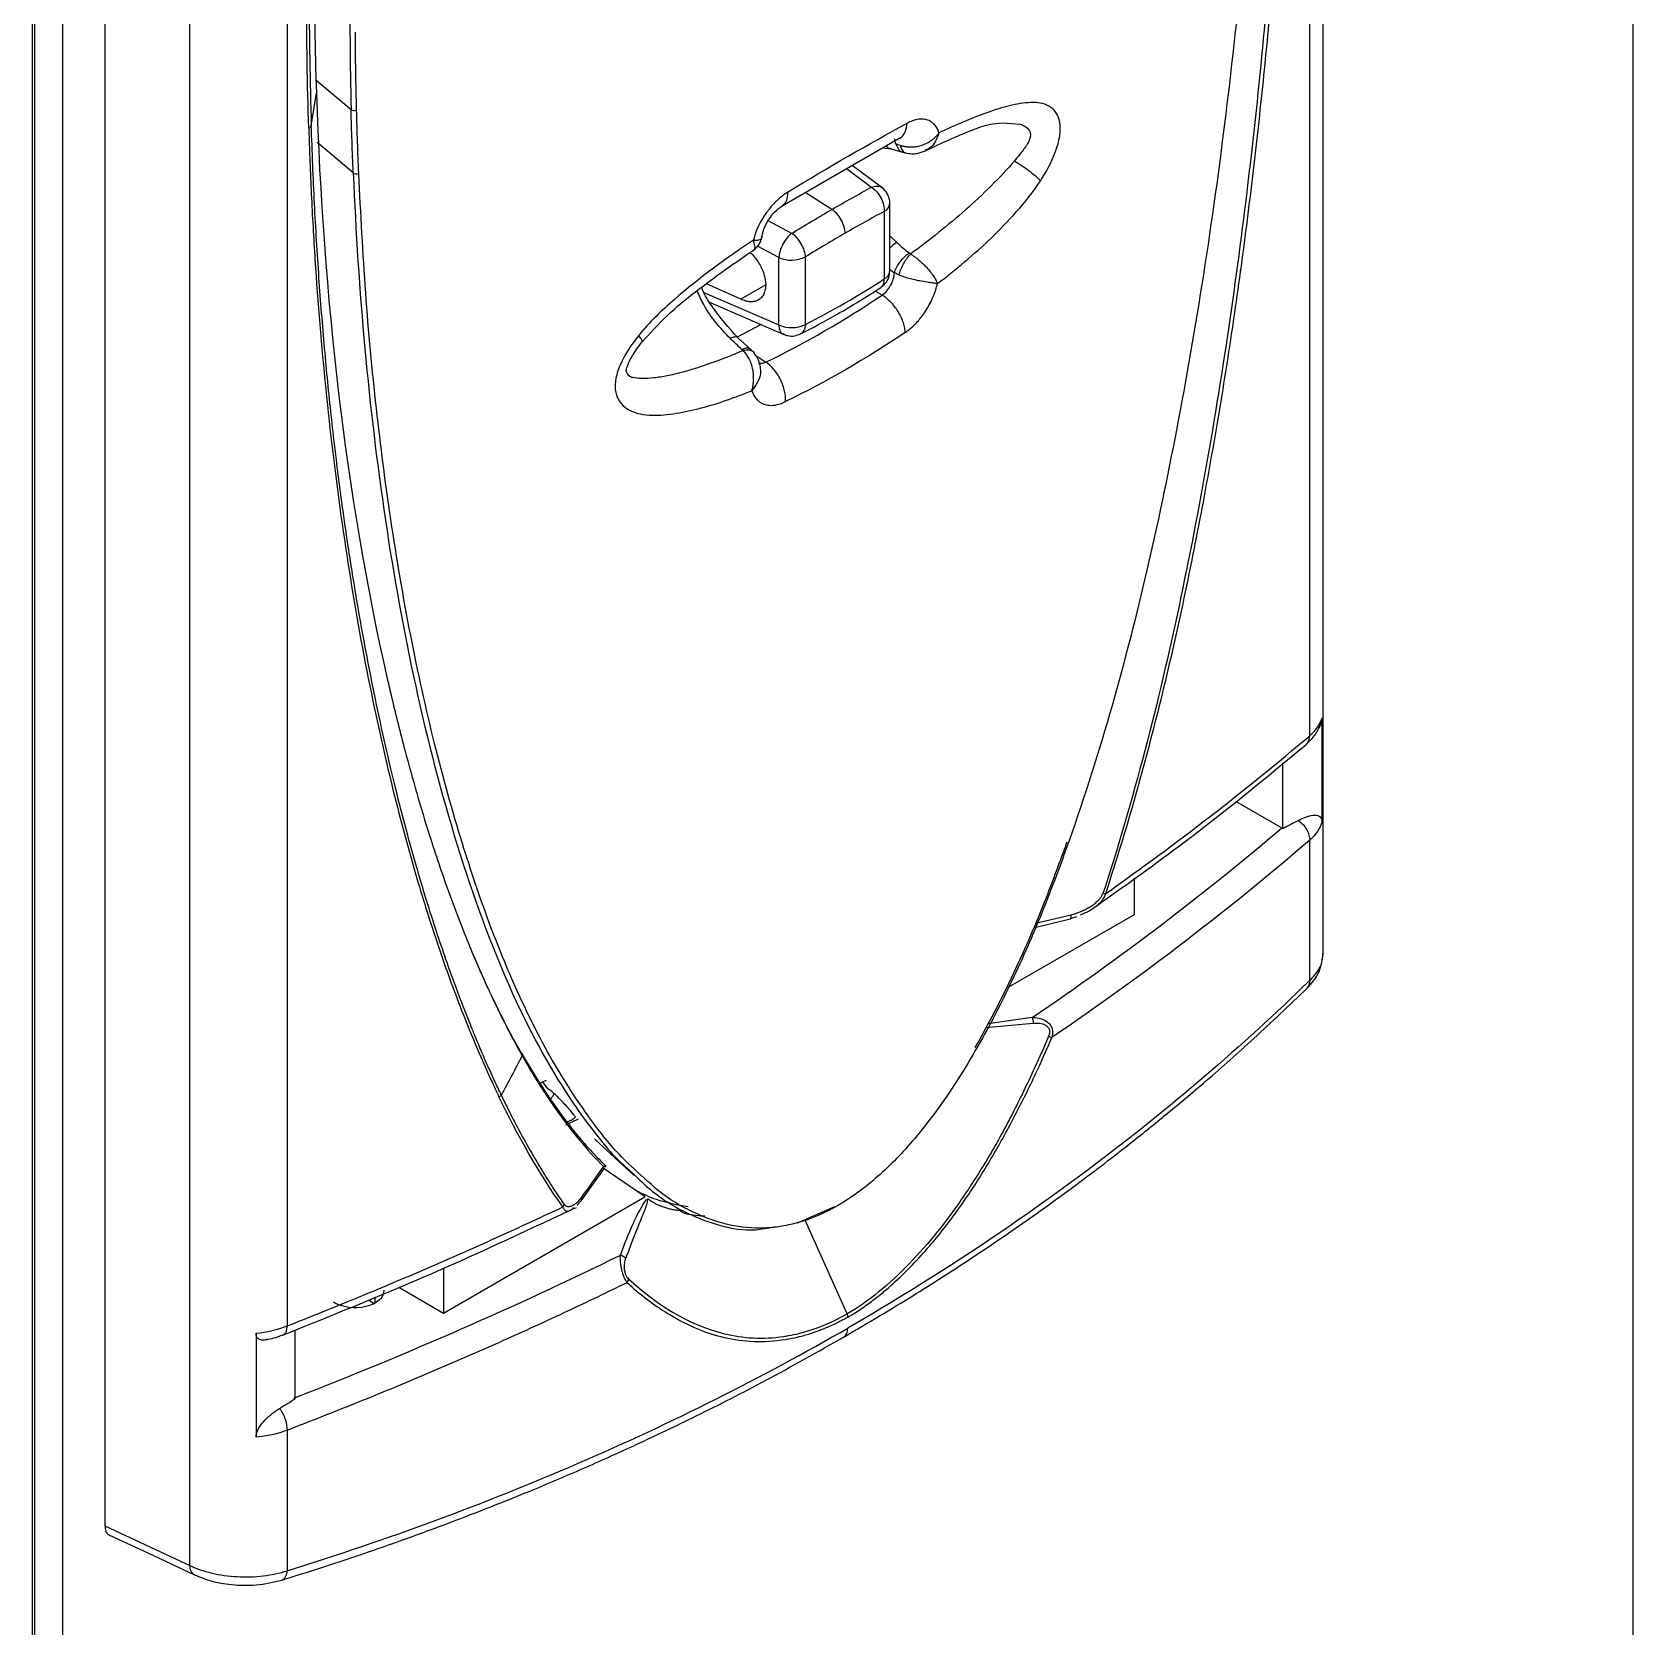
# Model space of a CAD drawing. Header units: millimetres. Extents: x 11 to 129, y 13 to 192.
# Drawn here: x 88.28 to 128.65, y 50.2 to 90.43 of the extents above; entities that cross this region are included whole.
import ezdxf

# ---------------------------------------------------------------- set-up
doc = ezdxf.new("R2010")
doc.units = ezdxf.units.MM

msp = doc.modelspace()

# ---------------------------------------------------------------- linework, layer by layer
at = {"color": 7, "linetype": 'Continuous', "lineweight": 25}
for p, q in [((128.652, 138.643), (128.652, 40.005)), ((88.276, 116.314), (88.276, 17.676)), ((88.347, 17.554), (88.347, 116.192)), ((89.054, 17.145), (89.054, 115.784)), ((120.839, 67.147), (120.839, 113.57)), ((120.498, 72.678), (120.498, 112.965)), ((90.114, 99.367), (90.114, 52.75)), ((92.254, 51.749), (92.254, 98.143)), ((94.709, 98.077), (94.709, 57.79)), ((95.319, 88.065), (95.448, 88.886)), ((95.442, 89.216), (96.323, 88.475)), ((107.197, 86.047), (110.149, 87.751)), ((110.149, 87.75), (110.143, 87.751)), ((109.731, 87.51), (109.943, 87.484)), ((109.942, 87.484), (110.232, 87.402)), ((110.232, 87.402), (110.324, 87.376)), ((109.71, 86.505), (108.962, 87.065)), ((109.91, 84.402), (109.91, 86.106)), ((109.769, 85.905), (109.769, 84.201)), ((107.113, 83.04), (107.113, 84.744)), ((107.782, 83.054), (107.782, 84.758)), ((109.91, 84.442), (110.025, 84.359)), ((106.148, 83.691), (105.285, 84.077)), ((106.779, 84.055), (106.148, 83.691)), ((105.365, 83.614), (107.236, 82.803)), ((106.661, 83.052), (106.04, 82.727)), ((106.393, 82.429), (106.086, 82.711)), ((106.481, 82.342), (106.393, 82.429)), ((120.811, 70.505), (120.811, 73.125)), ((119.824, 70.333), (119.824, 71.989)), ((118.624, 71.027), (119.792, 70.352)), ((120.498, 66.504), (120.498, 70.046)), ((116.079, 68.172), (116.079, 69.083)), ((112.908, 66.342), (116.079, 68.172)), ((113.534, 67.835), (114.461, 68.062)), ((114.468, 68.065), (114.63, 68.121)), ((99.784, 66.294), (99.403, 67.156)), ((112.33, 65.315), (113.526, 65.424)), ((113.498, 65.57), (112.381, 65.41)), ((101.244, 63.985), (101.06, 63.897)), ((101.284, 63.772), (101.162, 63.946)), ((101.74, 62.861), (102.056, 63.016)), ((103.74, 61.046), (102.653, 61.784)), ((102.128, 60.95), (102.699, 61.743)), ((98.657, 58.115), (103.731, 61.044)), ((101.865, 60.718), (102.004, 60.781)), ((102.025, 60.84), (102.126, 60.947)), ((107.579, 60.394), (108.523, 60.799)), ((98.657, 59.254), (98.657, 58.115)), ((97.529, 58.766), (98.657, 58.115)), ((96.759, 58.449), (96.903, 58.36)), ((96.93, 58.375), (96.93, 58.519)), ((93.925, 57.604), (93.925, 54.983)), ((94.912, 55.952), (94.912, 57.687)), ((94.709, 55.158), (94.709, 51.616)), ((90.114, 52.75), (92.254, 51.749))]:
    msp.add_line(p, q, dxfattribs=at)
at = {"color": 8, "linetype": 'Continuous', "lineweight": 25}
for p, q in [((112.744, 88.14), (113.206, 88.106)), ((108.819, 86.983), (109.446, 86.512)), ((108.448, 85.955), (107.778, 86.382)), ((107.435, 85.351), (106.84, 85.668)), ((110.077, 85.127), (109.91, 85.292)), ((107.113, 84.744), (106.576, 85.031)), ((105.223, 83.86), (107.113, 83.04)), ((109.713, 83.793), (109.538, 83.896)), ((106.507, 82.289), (106.785, 82.102)), ((113.581, 67.947), (114.481, 68.164)), ((108.834, 58.095), (107.767, 60.475))]:
    msp.add_line(p, q, dxfattribs=at)
at = {"color": 8, "linetype": 'Continuous', "lineweight": 25, "flags": 128}
msp.add_lwpolyline([(96.377, 86.879), (95.832, 87.338), (95.47, 87.642)], dxfattribs=at)
at = {"color": 7, "linetype": 'Continuous', "lineweight": 25, "flags": 128}
for points in [[(102.459, 62.509), (102.865, 62.134), (103.459, 61.585)], [(90.231, 52.514), (91.195, 52.063), (92.377, 51.511)]]:
    msp.add_lwpolyline(points, dxfattribs=at)
at = {"color": 8, "linetype": 'Continuous', "lineweight": 25}
for centre, radius, start, end in [((109.665, 86.128), 0.246, 294.9017, 354.6929), ((109.672, 84.42), 0.239, 293.9926, 355.8241), ((120.256, 66.475), 0.244, 316.4281, 6.7095), ((92.505, 51.728), 0.252, 175.1542, 239.4309), ((94.458, 51.599), 0.251, 298.3814, 3.8197)]:
    msp.add_arc(centre, radius, start, end, dxfattribs=at)
at = {"color": 7, "linetype": 'Continuous', "lineweight": 25}
for centre in [(107.432, 85.453), (107.432, 83.75)]:
    msp.add_arc(centre, 0.778, 245.7394, 296.6587, dxfattribs=at)
msp.add_ellipse((96.408, 58.701), major_axis=(0.75, -0.017), ratio=0.592198, start_param=3.940778, end_param=6.296977, dxfattribs=at)
for points, knots in [([(120.165, 105.781), (120.165, 104.353), (120.128, 101.461), (119.983, 97.766), (119.802, 94.765), (119.632, 92.493), (119.462, 90.583), (119.308, 89.045), (119.204, 88.08), (119.116, 87.305), (119.024, 86.528), (118.904, 85.553), (118.748, 84.378), (118.58, 83.196), (118.401, 82.01), (118.208, 80.818), (118.002, 79.622), (117.782, 78.421), (117.548, 77.217), (117.215, 75.607), (116.755, 73.587), (116.115, 71.148), (115.616, 69.512), (115.345, 68.691)], [0, 0, 0, 0, 0.125, 0.25, 0.3125, 0.375, 0.4375, 0.46875, 0.5, 0.515625, 0.53125, 0.5625, 0.59375, 0.625, 0.65625, 0.6875, 0.71875, 0.75, 0.78125, 0.8125, 0.875, 0.9375, 1, 1, 1, 1]), ([(120.055, 105.744), (120.055, 101.266), (119.877, 96.616), (119.266, 89.445), (119.008, 87.024), (118.347, 82.104), (117.941, 79.605), (117.437, 77.086)], [0, 0, 0, 0, 0.5, 0.5, 0.75, 0.75, 1, 1, 1, 1]), ([(119.35, 100.046), (119.284, 98.766), (119.155, 96.235), (118.831, 92.335), (118.404, 88.375), (117.852, 84.383), (117.188, 80.541), (116.432, 76.912), (115.551, 73.444), (114.637, 70.547), (113.767, 68.23), (113.011, 66.495), (112.281, 65.083), (111.625, 63.993), (111.094, 63.214), (110.579, 62.555), (110.082, 62.006), (109.446, 61.397), (108.609, 60.777), (107.763, 60.421), (107.108, 60.282), (106.488, 60.236), (105.741, 60.331), (104.856, 60.678), (104.202, 61.064), (103.864, 61.386), (103.802, 61.445)], [0, 0, 0, 0, 0.085961, 0.17004, 0.255985, 0.341879, 0.423631, 0.496323, 0.566103, 0.635554, 0.672202, 0.707549, 0.742565, 0.761588, 0.779434, 0.796276, 0.809974, 0.823316, 0.850169, 0.876957, 0.890249, 0.90387, 0.929442, 0.957423, 0.992107, 1, 1, 1, 1]), ([(96.323, 88.475), (96.337, 88.464), (96.361, 88.454), (96.415, 88.449), (96.443, 88.454), (96.463, 88.463)], [0, 0, 0, 0, 0.5, 0.5, 1, 1, 1, 1]), ([(113.745, 86.733), (113.899, 86.976), (114.038, 87.25), (114.165, 87.646), (114.194, 87.776), (114.214, 88.02), (114.205, 88.131), (114.128, 88.405), (114.012, 88.524), (113.729, 88.649), (113.566, 88.659), (113.225, 88.636), (113.045, 88.598), (112.681, 88.504), (112.496, 88.445), (111.93, 88.241), (111.542, 88.069), (111.149, 87.883)], [0, 0, 0, 0, 0.125, 0.125, 0.1875, 0.1875, 0.25, 0.25, 0.375, 0.375, 0.5, 0.5, 0.625, 0.625, 0.75, 0.75, 1, 1, 1, 1]), ([(100.111, 63.615), (100.101, 63.636), (100.071, 63.698), (100.013, 63.821), (99.928, 64.003), (99.817, 64.246), (99.682, 64.55), (99.524, 64.918), (99.346, 65.351), (99.149, 65.851), (98.935, 66.418), (98.707, 67.055), (98.467, 67.764), (98.218, 68.546), (97.962, 69.404), (97.702, 70.339), (97.442, 71.354), (97.183, 72.45), (96.928, 73.628), (96.68, 74.888), (96.441, 76.232), (96.215, 77.661), (96.006, 79.176), (95.815, 80.779), (95.648, 82.471), (95.506, 84.253), (95.392, 86.124), (95.344, 87.41), (95.319, 88.065)], [0, 0, 0, 0, 0.003105, 0.009041, 0.017808, 0.029406, 0.043836, 0.061096, 0.081184, 0.104094, 0.129817, 0.158347, 0.189691, 0.223865, 0.260869, 0.30071, 0.343395, 0.388927, 0.437311, 0.488526, 0.542558, 0.599413, 0.659094, 0.721606, 0.786952, 0.855133, 0.92615, 1, 1, 1, 1]), ([(111.033, 88.097), (111.017, 88.113), (110.985, 88.145), (110.93, 88.181), (110.871, 88.209), (110.806, 88.227), (110.702, 88.239), (110.571, 88.223), (110.437, 88.175), (110.37, 88.14), (110.348, 88.129)], [0, 0, 0, 0, 0.100201, 0.200229, 0.300157, 0.400056, 0.500007, 0.752511, 0.920238, 1, 1, 1, 1]), ([(110.767, 87.416), (111.146, 87.594), (111.706, 87.858), (112.356, 88.101), (112.635, 88.129), (112.744, 88.14)], [0, 0, 0, 0, 0.560987, 0.828218, 1, 1, 1, 1]), ([(113.206, 88.106), (113.221, 88.1), (113.271, 88.08), (113.364, 88.027), (113.448, 87.934), (113.462, 87.816), (113.438, 87.729), (113.407, 87.659), (113.378, 87.608), (113.361, 87.58), (113.355, 87.569)], [0, 0, 0, 0, 0.082644, 0.284988, 0.550121, 0.681903, 0.792573, 0.88703, 0.958274, 1, 1, 1, 1]), ([(95.255, 88.001), (95.259, 87.862), (95.268, 87.584), (95.288, 87.029), (95.33, 86.061), (95.439, 84.136), (95.754, 80.332), (96.341, 76.097), (97.183, 72.018), (97.847, 69.478), (98.49, 67.43), (98.966, 66.103), (99.381, 65.07), (99.666, 64.404), (99.893, 63.906), (100.009, 63.66), (100.052, 63.567)], [0, 0, 0, 0, 0.015624, 0.031248, 0.062497, 0.124993, 0.249982, 0.499969, 0.625012, 0.75002, 0.821444, 0.892867, 0.92858, 0.964292, 0.986629, 1, 1, 1, 1]), ([(110.169, 87.573), (110.194, 87.565), (110.248, 87.549), (110.339, 87.535), (110.447, 87.529), (110.569, 87.538), (110.7, 87.567), (110.831, 87.618), (110.95, 87.688), (111.059, 87.776), (111.118, 87.846), (111.149, 87.883)], [0, 0, 0, 0, 0.077313, 0.166044, 0.266372, 0.37799, 0.500004, 0.626282, 0.750174, 0.869196, 1, 1, 1, 1]), ([(110.305, 87.382), (110.354, 87.372), (110.449, 87.353), (110.623, 87.364), (110.735, 87.408), (110.806, 87.435)], [0, 0, 0, 0, 0.2948416, 0.5574976, 1, 1, 1, 1]), ([(113.355, 87.569), (113.351, 87.563), (113.337, 87.545), (113.309, 87.503), (113.284, 87.469), (113.269, 87.447)], [0, 0, 0, 0, 0.148342, 0.473514, 1, 1, 1, 1]), ([(96.376, 86.879), (96.39, 86.867), (96.414, 86.857), (96.469, 86.851), (96.497, 86.856), (96.516, 86.864)], [0, 0, 0, 0, 0.5, 0.5, 1, 1, 1, 1]), ([(96.377, 86.879), (96.502, 83.884), (96.765, 80.959), (97.612, 75.277), (98.197, 72.513), (99, 69.922)], [0, 0, 0, 0, 0.5, 0.5, 1, 1, 1, 1]), ([(113.05, 87.177), (112.878, 86.975), (112.677, 86.761), (112.256, 86.341), (112.037, 86.137), (111.371, 85.548), (110.907, 85.179), (110.436, 84.833)], [0, 0, 0, 0, 0.25, 0.25, 0.5, 0.5, 1, 1, 1, 1]), ([(113.05, 87.177), (113.178, 87.102), (113.319, 87.008), (113.499, 86.87), (113.553, 86.825), (113.644, 86.743), (113.68, 86.706), (113.707, 86.674)], [0, 0, 0, 0, 0.5, 0.5, 0.75, 0.75, 1, 1, 1, 1]), ([(109.446, 86.512), (109.487, 86.486), (109.53, 86.451), (109.612, 86.36), (109.651, 86.306), (109.713, 86.188), (109.737, 86.126), (109.765, 86.008), (109.771, 85.953), (109.769, 85.905)], [0, 0, 0, 0, 0.25, 0.25, 0.5, 0.5, 0.75, 0.75, 1, 1, 1, 1]), ([(109.843, 86.355), (109.807, 86.41), (109.768, 86.467), (109.712, 86.503), (109.709, 86.505)], [0, 0, 0, 0, 0.945259, 1, 1, 1, 1]), ([(111.112, 84.083), (111.573, 84.435), (112.024, 84.809), (112.68, 85.44), (112.897, 85.661), (113.319, 86.137), (113.523, 86.393), (113.707, 86.674)], [0, 0, 0, 0, 0.5, 0.5, 0.75, 0.75, 1, 1, 1, 1]), ([(106.679, 85.221), (106.693, 85.299), (106.722, 85.455), (106.845, 85.695), (107.009, 85.91), (107.137, 86.002), (107.202, 86.05)], [0, 0, 0, 0, 0.251174, 0.498339, 0.74586, 1, 1, 1, 1]), ([(107.331, 86.387), (107.304, 86.369), (107.247, 86.333), (107.16, 86.266), (107.071, 86.188), (106.98, 86.097), (106.887, 85.993), (106.829, 85.916), (106.799, 85.876)], [0, 0, 0, 0, 0.144841, 0.298107, 0.45999, 0.630744, 0.810651, 1, 1, 1, 1]), ([(109.909, 86.103), (109.909, 86.105), (109.916, 86.148), (109.896, 86.238), (109.861, 86.315), (109.843, 86.355)], [0, 0, 0, 0, 0.02072, 0.494868, 1, 1, 1, 1]), ([(108.783, 85.355), (108.783, 85.401), (108.775, 85.456), (108.743, 85.572), (108.718, 85.633), (108.653, 85.749), (108.614, 85.803), (108.531, 85.893), (108.488, 85.929), (108.448, 85.955)], [0, 0, 0, 0, 0.25, 0.25, 0.5, 0.5, 0.75, 0.75, 1, 1, 1, 1]), ([(106.47, 84.931), (106.497, 84.951), (106.551, 84.993), (106.614, 85.074), (106.661, 85.165), (106.676, 85.23), (106.684, 85.263)], [0, 0, 0, 0, 0.249276, 0.502654, 0.754655, 1, 1, 1, 1]), ([(107.435, 85.351), (107.398, 85.323), (107.358, 85.285), (107.282, 85.192), (107.244, 85.137), (107.182, 85.02), (107.157, 84.958), (107.124, 84.843), (107.115, 84.789), (107.113, 84.744)], [0, 0, 0, 0, 0.25, 0.25, 0.5, 0.5, 0.75, 0.75, 1, 1, 1, 1]), ([(107.782, 84.758), (107.78, 84.803), (107.77, 84.856), (107.734, 84.97), (107.708, 85.031), (107.641, 85.145), (107.601, 85.199), (107.518, 85.289), (107.475, 85.324), (107.435, 85.351)], [0, 0, 0, 0, 0.25, 0.25, 0.5, 0.5, 0.75, 0.75, 1, 1, 1, 1]), ([(103.654, 82.603), (103.863, 82.833), (104.294, 83.305), (105.267, 84.099), (106.016, 84.616), (106.52, 84.964)], [0, 0, 0, 0, 0.235841, 0.485415, 1, 1, 1, 1]), ([(106.384, 84.866), (106.386, 84.865), (106.468, 84.808), (106.571, 84.662), (106.678, 84.477), (106.757, 84.282), (106.77, 84.145), (106.779, 84.055)], [0, 0, 0, 0, 0.007342, 0.338078, 0.508055, 0.679019, 1, 1, 1, 1]), ([(110.025, 84.359), (110.048, 84.438), (110.099, 84.538), (110.239, 84.725), (110.324, 84.807), (110.398, 84.858)], [0, 0, 0, 0, 0.5, 0.5, 1, 1, 1, 1]), ([(110.138, 84.302), (110.149, 84.342), (110.172, 84.411), (110.217, 84.511), (110.256, 84.586), (110.3, 84.659), (110.361, 84.748), (110.407, 84.803), (110.436, 84.833)], [0, 0, 0, 0, 0.25, 0.375, 0.5, 0.625, 0.75, 1, 1, 1, 1]), ([(110.436, 84.833), (110.458, 84.818), (110.502, 84.788), (110.572, 84.735), (110.646, 84.675), (110.721, 84.608), (110.797, 84.534), (110.869, 84.455), (110.947, 84.363), (111.021, 84.261), (111.079, 84.163), (111.102, 84.107), (111.112, 84.083)], [0, 0, 0, 0, 0.074393, 0.154016, 0.238726, 0.328408, 0.422572, 0.520555, 0.619946, 0.761694, 0.899522, 1, 1, 1, 1]), ([(109.679, 83.988), (109.72, 84.017), (109.809, 84.081), (109.892, 84.231), (109.904, 84.346), (109.909, 84.402)], [0, 0, 0, 0, 0.299672, 0.659935, 1, 1, 1, 1]), ([(106.081, 82.715), (105.853, 82.969), (105.526, 83.333), (105.232, 83.806), (105.169, 83.966), (105.16, 83.987)], [0, 0, 0, 0, 0.667104, 0.956648, 1, 1, 1, 1]), ([(106.779, 84.055), (106.778, 84.034), (106.777, 83.992), (106.768, 83.933), (106.754, 83.878), (106.727, 83.808), (106.678, 83.732), (106.598, 83.668), (106.501, 83.629), (106.391, 83.621), (106.272, 83.638), (106.189, 83.674), (106.148, 83.691)], [0, 0, 0, 0, 0.0608559, 0.1212587, 0.1817713, 0.2429533, 0.3707958, 0.4995191, 0.6241199, 0.7496293, 0.8745923, 1, 1, 1, 1]), ([(107.659, 82.815), (107.968, 82.976), (108.651, 83.333), (109.318, 83.753), (109.683, 83.984)], [0, 0, 0, 0, 0.4525011, 1, 1, 1, 1]), ([(109.713, 83.793), (109.799, 83.848), (109.949, 84.026), (110.019, 84.254), (110.025, 84.359)], [0.0000047, 0.0000047, 0.0000047, 0.0000047, 0.5, 0.9942151, 0.9942151, 0.9942151, 0.9942151]), ([(111.112, 84.083), (111.095, 84.085), (111.054, 84.089), (110.967, 84.101), (110.837, 84.119), (110.687, 84.145), (110.533, 84.177), (110.391, 84.212), (110.255, 84.255), (110.175, 84.287), (110.138, 84.302)], [0, 0, 0, 0, 0.075611, 0.182756, 0.323806, 0.499765, 0.618003, 0.750034, 0.888132, 1, 1, 1, 1]), ([(110.297, 82.848), (110.296, 82.866), (110.294, 82.902), (110.282, 82.983), (110.254, 83.093), (110.198, 83.235), (110.121, 83.377), (110.028, 83.511), (109.924, 83.629), (109.817, 83.725), (109.747, 83.773), (109.713, 83.793)], [-0.000003, -0.000003, -0.000003, -0.000003, 0.059164, 0.121886, 0.247331, 0.372776, 0.498221, 0.623665, 0.74911, 0.874555, 1, 1, 1, 1]), ([(110.297, 82.848), (110.323, 82.867), (110.377, 82.905), (110.46, 82.974), (110.545, 83.055), (110.632, 83.149), (110.719, 83.255), (110.774, 83.335), (110.802, 83.375)], [0, 0, 0, 0, 0.144865, 0.298144, 0.460031, 0.63078, 0.810672, 1, 1, 1, 1]), ([(107.237, 82.807), (107.271, 82.793), (107.355, 82.759), (107.506, 82.756), (107.608, 82.797), (107.658, 82.818)], [0, 0, 0, 0, 0.250059, 0.625794, 1, 1, 1, 1]), ([(103.569, 82.769), (103.386, 82.543), (103.215, 82.282), (103.051, 81.895), (103.011, 81.766), (102.976, 81.518), (102.981, 81.401), (103.06, 81.104), (103.192, 80.965), (103.438, 80.841), (103.528, 80.813), (103.714, 80.776), (103.811, 80.767), (104.108, 80.759), (104.315, 80.78), (104.732, 80.846), (104.942, 80.891), (105.577, 81.058), (106.006, 81.21), (106.431, 81.381)], [0, 0, 0, 0, 0.125, 0.125, 0.1875, 0.1875, 0.25, 0.25, 0.375, 0.375, 0.4375, 0.4375, 0.5, 0.5, 0.625, 0.625, 0.75, 0.75, 1, 1, 1, 1]), ([(103.264, 81.864), (103.263, 81.865), (103.263, 81.869), (103.265, 81.902), (103.279, 81.963), (103.311, 82.054), (103.365, 82.172), (103.481, 82.378), (103.603, 82.535), (103.69, 82.648)], [0, 0, 0, 0, 0.0864736, 0.1724667, 0.2638897, 0.3677313, 0.490095, 0.6356928, 1, 1, 1, 1]), ([(106.212, 82.394), (105.684, 82.17), (105.15, 81.973), (104.535, 81.81), (104.415, 81.781), (104.179, 81.734), (104.064, 81.715), (103.848, 81.69), (103.747, 81.684), (103.566, 81.687), (103.488, 81.697), (103.427, 81.716)], [0, 0, 0, 0, 0.5, 0.5, 0.625, 0.625, 0.75, 0.75, 0.875, 0.875, 1, 1, 1, 1]), ([(106.181, 82.424), (106.129, 82.469), (106.027, 82.558), (105.928, 82.656), (105.88, 82.704)], [0, 0, 0, 0, 0.512296, 1, 1, 1, 1]), ([(106.431, 81.381), (106.437, 81.402), (106.451, 81.451), (106.466, 81.536), (106.477, 81.653), (106.474, 81.781), (106.455, 81.925), (106.418, 82.063), (106.359, 82.198), (106.29, 82.31), (106.237, 82.367), (106.212, 82.394)], [0, 0, 0, 0, 0.063099, 0.142288, 0.238373, 0.380254, 0.479424, 0.625044, 0.761302, 0.886463, 1, 1, 1, 1]), ([(106.638, 81.978), (106.645, 81.924), (106.66, 81.804), (106.585, 81.591), (106.482, 81.451), (106.431, 81.381)], [0, 0, 0, 0, 0.288858, 0.645387, 1, 1, 1, 1]), ([(106.646, 81.979), (106.634, 82.039), (106.606, 82.171), (106.525, 82.281), (106.481, 82.342)], [0, 0, 0, 0, 0.447947, 1, 1, 1, 1]), ([(107.28, 81.107), (107.285, 81.184), (107.278, 81.274), (107.236, 81.467), (107.2, 81.569), (107.104, 81.762), (107.044, 81.852), (106.916, 82.001), (106.849, 82.06), (106.785, 82.102)], [0, 0, 0, 0, 0.25, 0.25, 0.5, 0.5, 0.75, 0.75, 1, 1, 1, 1]), ([(106.556, 81.162), (106.572, 81.145), (106.606, 81.112), (106.665, 81.073), (106.729, 81.043), (106.797, 81.023), (106.907, 81.007), (107.046, 81.019), (107.187, 81.063), (107.257, 81.096), (107.28, 81.107)], [0, 0, 0, 0, 0.100189, 0.20021, 0.300138, 0.400043, 0.500006, 0.752481, 0.920208, 1, 1, 1, 1]), ([(97.236, 74.116), (97.271, 73.96), (97.411, 73.355), (97.746, 72.021), (98.148, 70.625), (98.656, 69.074), (99.032, 68.046), (99.406, 67.139), (99.577, 66.743), (99.668, 66.542), (99.7, 66.471)], [0, 0, 0, 0, 0.057575, 0.224246, 0.499998, 0.592673, 0.833553, 0.91391, 0.969371, 1, 1, 1, 1]), ([(120.811, 73.125), (120.808, 73.092), (120.801, 73.026), (120.765, 72.935), (120.732, 72.887), (120.721, 72.871)], [0, 0, 0, 0, 0.396882, 0.791585, 1, 1, 1, 1]), ([(120.415, 72.465), (120.495, 72.542), (120.657, 72.698), (120.733, 72.879), (120.772, 72.97)], [0, 0, 0, 0, 0.495932, 1, 1, 1, 1]), ([(115.036, 68.328), (115.821, 68.884), (117.706, 70.222), (119.412, 71.634), (120.408, 72.459)], [0, 0, 0, 0, 0.416303, 1, 1, 1, 1]), ([(120.215, 70.542), (120.339, 70.605), (120.464, 70.66), (120.637, 70.683), (120.693, 70.679), (120.78, 70.628), (120.811, 70.577), (120.811, 70.505)], [0, 0, 0, 0, 0.5, 0.5, 0.75, 0.75, 1, 1, 1, 1]), ([(120.215, 70.542), (120.295, 70.484), (120.372, 70.399), (120.474, 70.216), (120.498, 70.122), (120.498, 70.046)], [0, 0, 0, 0, 0.5, 0.5, 1, 1, 1, 1]), ([(99, 69.922), (99.402, 68.628), (99.856, 67.371), (100.655, 65.606), (100.941, 65.038), (101.56, 63.952), (101.892, 63.435), (102.251, 62.949)], [0, 0, 0, 0, 0.5, 0.5, 0.75, 0.75, 1, 1, 1, 1]), ([(114.372, 69.991), (114.315, 69.831), (114.177, 69.447), (113.866, 68.62), (113.575, 67.905), (113.362, 67.415), (113.34, 67.365)], [0.59195841, 0.59195841, 0.59195841, 0.59195841, 0.59758908, 0.60540158, 0.62102658, 0.62281815, 0.62281815, 0.62281815, 0.62281815]), ([(114.932, 68.348), (114.968, 68.37), (115.034, 68.411), (115.122, 68.48), (115.194, 68.551), (115.25, 68.623), (115.274, 68.675), (115.285, 68.699)], [0, 0, 0, 0, 0.247633, 0.467746, 0.663317, 0.838718, 1, 1, 1, 1]), ([(115.345, 68.691), (115.34, 68.675), (115.331, 68.643), (115.308, 68.595), (115.278, 68.546), (115.241, 68.497), (115.185, 68.435), (115.095, 68.356), (115.013, 68.304), (114.967, 68.274)], [0, 0, 0, 0, 0.08765, 0.18118, 0.28094, 0.387177, 0.50007, 0.719115, 1, 1, 1, 1]), ([(114.481, 68.164), (114.521, 68.175), (114.599, 68.196), (114.713, 68.238), (114.825, 68.288), (114.897, 68.328), (114.932, 68.348)], [0, 0, 0, 0, 0.253341, 0.503751, 0.752255, 1, 1, 1, 1]), ([(120.433, 66.307), (120.493, 66.372), (120.615, 66.504), (120.789, 66.799), (120.819, 67.033), (120.839, 67.189)], [0, 0, 0, 0, 0.2458218, 0.4955429, 1, 1, 1, 1]), ([(120.822, 67.189), (120.818, 67.09), (120.809, 66.852), (120.613, 66.632), (120.498, 66.504)], [0, 0, 0, 0, 0.417984, 1, 1, 1, 1]), ([(99.7, 66.471), (99.762, 66.335), (99.884, 66.066), (100.071, 65.677), (100.259, 65.304), (100.447, 64.947), (100.576, 64.718), (100.639, 64.606)], [0, 0, 0, 0, 0.210915, 0.416326, 0.616286, 0.810833, 1, 1, 1, 1]), ([(108.667, 57.463), (109.249, 57.805), (110.304, 58.424), (111.674, 59.302), (112.759, 60.029), (113.673, 60.668), (114.477, 61.252), (115.234, 61.82), (116.005, 62.418), (116.897, 63.135), (117.949, 64.02), (119.158, 65.089), (119.989, 65.882), (120.433, 66.307)], [0, 0, 0, 0, 0.134093, 0.242753, 0.325936, 0.396915, 0.46798, 0.527262, 0.589521, 0.667073, 0.7613, 0.872246, 1, 1, 1, 1]), ([(120.498, 66.504), (118.792, 64.842), (116.967, 63.279), (113.079, 60.35), (111.015, 58.986), (108.849, 57.736)], [0, 0, 0, 0, 0.5, 0.5, 1, 1, 1, 1]), ([(100.61, 64.69), (100.605, 64.698), (100.565, 64.768), (100.432, 65.005), (100.182, 65.467), (99.982, 65.883), (99.865, 66.123)], [0, 0, 0, 0, 0.018551, 0.151462, 0.508926, 1, 1, 1, 1]), ([(113.498, 65.57), (113.504, 65.555), (113.51, 65.532), (113.52, 65.479), (113.524, 65.45), (113.526, 65.424)], [0, 0, 0, 0, 0.5, 0.5, 1, 1, 1, 1]), ([(113.498, 65.57), (113.527, 65.57), (113.583, 65.569), (113.664, 65.556), (113.736, 65.537), (113.799, 65.511), (113.853, 65.482), (113.883, 65.459), (113.898, 65.447)], [0, 0, 0, 0, 0.202955, 0.392407, 0.567453, 0.727326, 0.871534, 1, 1, 1, 1]), ([(113.898, 65.447), (113.911, 65.435), (113.937, 65.41), (113.969, 65.367), (113.993, 65.321), (114.014, 65.257), (114.022, 65.169), (114.004, 65.101), (113.995, 65.066)], [0, 0, 0, 0, 0.1294692, 0.2555147, 0.3789565, 0.5007216, 0.7429653, 1, 1, 1, 1]), ([(108.853, 58.014), (108.9, 58.042), (108.999, 58.101), (109.156, 58.203), (109.374, 58.352), (109.58, 58.508), (109.878, 58.752), (110.215, 59.057), (110.652, 59.506), (111.204, 60.14), (111.808, 60.951), (112.445, 61.957), (112.915, 62.8), (113.275, 63.5), (113.535, 64.034), (113.776, 64.555), (113.926, 64.905), (113.995, 65.066)], [0, 0, 0, 0, 0.021574, 0.045754, 0.072559, 0.122427, 0.142374, 0.213671, 0.284894, 0.360783, 0.500034, 0.620392, 0.750032, 0.813337, 0.876047, 0.942773, 1, 1, 1, 1]), ([(113.912, 65.096), (113.879, 65.016), (113.818, 64.873), (113.691, 64.582), (113.503, 64.173), (113.155, 63.439), (112.804, 62.754), (112.461, 62.153), (112.231, 61.77), (112.001, 61.406), (111.84, 61.166), (111.783, 61.081)], [0, 0, 0, 0, 0.057013, 0.102581, 0.209136, 0.35292, 0.636558, 0.714568, 0.80831, 0.931385, 1, 1, 1, 1]), ([(113.837, 65.377), (113.847, 65.371), (113.869, 65.357), (113.906, 65.319), (113.93, 65.274), (113.938, 65.221), (113.937, 65.18), (113.928, 65.134), (113.918, 65.108), (113.912, 65.096)], [0, 0, 0, 0, 0.104814, 0.250412, 0.499719, 0.569315, 0.749563, 0.877106, 1, 1, 1, 1]), ([(113.995, 65.066), (113.994, 65.066), (113.99, 65.067), (113.98, 65.071), (113.963, 65.077), (113.938, 65.085), (113.921, 65.092), (113.912, 65.096)], [-0.000023, -0.000023, -0.000023, -0.000023, 0.069536, 0.202459, 0.468306, 0.734153, 1, 1, 1, 1]), ([(100.639, 64.606), (100.642, 64.614), (100.648, 64.63), (100.645, 64.654), (100.632, 64.674), (100.617, 64.685), (100.61, 64.69)], [0, 0, 0, 0, 0.263033, 0.521571, 0.769348, 1, 1, 1, 1]), ([(100.611, 64.692), (100.68, 64.572), (100.816, 64.337), (101.024, 63.999), (101.232, 63.679), (101.439, 63.376), (101.645, 63.089), (101.785, 62.908), (101.854, 62.819)], [0, 0, 0, 0, 0.180429, 0.355217, 0.524464, 0.688272, 0.846747, 1, 1, 1, 1]), ([(100.639, 64.606), (100.698, 64.502), (100.821, 64.285), (101.003, 63.985), (101.235, 63.619), (101.408, 63.371), (101.523, 63.206)], [0, 0, 0, 0, 0.212251, 0.44355, 0.631051, 1, 1, 1, 1]), ([(100.065, 63.574), (100.075, 63.58), (100.095, 63.592), (100.106, 63.607), (100.111, 63.615)], [0, 0, 0, 0, 0.492176, 1, 1, 1, 1]), ([(101.701, 60.857), (101.628, 60.963), (101.458, 61.212), (101.176, 61.653), (100.85, 62.199), (100.54, 62.762), (100.293, 63.241), (100.164, 63.509), (100.113, 63.615)], [0, 0, 0, 0, 0.123746, 0.290415, 0.500012, 0.726224, 0.892886, 1, 1, 1, 1]), ([(101.974, 63.054), (101.974, 63.054), (101.987, 63.045), (101.978, 63.066), (101.941, 63.12), (101.865, 63.211), (101.765, 63.325), (101.65, 63.448), (101.538, 63.562), (101.475, 63.621), (101.447, 63.648)], [0, 0, 0, 0, 0.005309, 0.151369, 0.297449, 0.443534, 0.58962, 0.735698, 0.881765, 1, 1, 1, 1]), ([(101.728, 62.939), (101.748, 62.942), (101.807, 62.951), (101.893, 62.989), (101.948, 63.034), (101.973, 63.055)], [0, 0, 0, 0, 0.212239, 0.641129, 1, 1, 1, 1]), ([(102.053, 62.573), (102.044, 62.587), (102.023, 62.619), (101.99, 62.658), (101.971, 62.68)], [0, 0, 0, 0, 0.426555, 1, 1, 1, 1]), ([(102.053, 62.574), (102.111, 62.505), (102.225, 62.37), (102.4, 62.177), (102.575, 61.993), (102.693, 61.877), (102.752, 61.819)], [0, 0, 0, 0, 0.258744, 0.511587, 0.758636, 1, 1, 1, 1]), ([(102.741, 61.815), (102.747, 61.816), (102.757, 61.817), (102.753, 61.818), (102.751, 61.819)], [0, 0, 0, 0, 0.55402, 1, 1, 1, 1]), ([(103.453, 61.616), (103.587, 61.486), (103.999, 61.086), (104.726, 60.638), (105.625, 60.304), (106.347, 60.169), (106.82, 60.256), (106.966, 60.283)], [0, 0, 0, 0, 0.143811, 0.443363, 0.669945, 0.898003, 1, 1, 1, 1]), ([(103.115, 59.576), (103.118, 59.584), (103.123, 59.599), (103.135, 59.629), (103.155, 59.683), (103.196, 59.789), (103.256, 59.944), (103.33, 60.126), (103.419, 60.334), (103.522, 60.557), (103.646, 60.791), (103.735, 60.931), (103.777, 60.998)], [0, 0, 0, 0, 0.01564, 0.03128, 0.062561, 0.125121, 0.250225, 0.383416, 0.500273, 0.682248, 0.848903, 1, 1, 1, 1]), ([(103.798, 60.996), (103.794, 60.971), (103.787, 60.919), (103.77, 60.845), (103.749, 60.772), (103.717, 60.687), (103.667, 60.564), (103.6, 60.402), (103.503, 60.16), (103.384, 59.855), (103.293, 59.614), (103.245, 59.488)], [0, 0, 0, 0, 0.038742, 0.080212, 0.124635, 0.169311, 0.246483, 0.373034, 0.505448, 0.74218, 1, 1, 1, 1]), ([(104.827, 60.792), (104.553, 60.84), (104.096, 60.92), (103.69, 61.113), (103.528, 61.19)], [0, 0, 0, 0, 0.600531, 1, 1, 1, 1]), ([(104.617, 60.702), (104.582, 60.704), (104.512, 60.708), (104.409, 60.725), (104.308, 60.749), (104.172, 60.793), (104.001, 60.868), (103.866, 60.953), (103.798, 60.996)], [0, 0, 0, 0, 0.124661, 0.24806, 0.370083, 0.490601, 0.742038, 1, 1, 1, 1]), ([(94.612, 57.564), (95.8, 58.042), (98.286, 59.042), (100.637, 60.143), (101.865, 60.718)], [0, 0, 0, 0, 0.477652, 1, 1, 1, 1]), ([(94.709, 57.79), (94.975, 57.895), (95.507, 58.106), (96.297, 58.427), (97.083, 58.752), (97.861, 59.082), (98.634, 59.415), (99.401, 59.753), (100.161, 60.095), (100.915, 60.441), (101.413, 60.675), (101.662, 60.792)], [0, 0, 0, 0, 0.111328, 0.222601, 0.33382, 0.444985, 0.556097, 0.667154, 0.778156, 0.889105, 1, 1, 1, 1]), ([(101.662, 60.792), (101.667, 60.797), (101.673, 60.805), (101.681, 60.816), (101.687, 60.825), (101.692, 60.834), (101.696, 60.843), (101.699, 60.851), (101.7, 60.855), (101.701, 60.857)], [0, 0, 0, 0, 0.262295, 0.393443, 0.52459, 0.655738, 0.786885, 0.918033, 1.000016, 1.000016, 1.000016, 1.000016]), ([(101.848, 60.701), (101.833, 60.693), (101.803, 60.677), (101.769, 60.681), (101.74, 60.692), (101.718, 60.705), (101.695, 60.731), (101.676, 60.762), (101.666, 60.784), (101.662, 60.792)], [0, 0, 0, 0, 0.248016, 0.499397, 0.575129, 0.680537, 0.819076, 0.931531, 1, 1, 1, 1]), ([(101.701, 60.857), (101.709, 60.848), (101.725, 60.829), (101.753, 60.813), (101.782, 60.804), (101.808, 60.803), (101.838, 60.806), (101.868, 60.814), (101.9, 60.826), (101.919, 60.836), (101.928, 60.841)], [0, 0, 0, 0, 0.118843, 0.240092, 0.366617, 0.499994, 0.583058, 0.749992, 0.886939, 1, 1, 1, 1]), ([(101.935, 60.78), (101.923, 60.764), (101.904, 60.743), (101.876, 60.719), (101.86, 60.708), (101.85, 60.702), (101.848, 60.701)], [0.2601353, 0.2601353, 0.2601353, 0.2601353, 0.375, 0.4375, 0.5, 0.5189131, 0.5189131, 0.5189131, 0.5189131]), ([(105.242, 60.557), (105.24, 60.557), (105.139, 60.562), (105.002, 60.575), (104.845, 60.601), (104.757, 60.622), (104.685, 60.65), (104.638, 60.686), (104.617, 60.702)], [0, 0, 0, 0, 0.009637, 0.469859, 0.650997, 0.769008, 0.89649, 1, 1, 1, 1]), ([(103.145, 59.24), (103.128, 59.314), (103.12, 59.379), (103.111, 59.49), (103.112, 59.537), (103.115, 59.576)], [0, 0, 0, 0, 0.5, 0.5, 1, 1, 1, 1]), ([(103.115, 59.576), (103.118, 59.576), (103.129, 59.574), (103.154, 59.567), (103.189, 59.551), (103.224, 59.522), (103.239, 59.5), (103.245, 59.488)], [-0.000044, -0.000044, -0.000044, -0.000044, 0.069536, 0.202459, 0.468306, 0.734153, 1, 1, 1, 1]), ([(103.245, 59.488), (103.239, 59.473), (103.228, 59.44), (103.216, 59.381), (103.208, 59.316), (103.21, 59.266), (103.211, 59.243)], [0, 0, 0, 0, 0.246141, 0.499614, 0.764543, 1, 1, 1, 1]), ([(103.282, 58.881), (103.277, 58.89), (103.263, 58.91), (103.236, 58.96), (103.213, 59.012), (103.195, 59.055), (103.187, 59.075), (103.179, 59.103), (103.167, 59.146), (103.154, 59.194), (103.147, 59.228), (103.145, 59.24)], [0, 0, 0, 0, 0.10579, 0.250865, 0.499638, 0.547867, 0.596489, 0.65923, 0.750494, 0.916002, 1, 1, 1, 1]), ([(103.211, 59.243), (103.213, 59.224), (103.216, 59.189), (103.229, 59.134), (103.249, 59.077), (103.28, 59.019), (103.305, 58.993), (103.318, 58.98)], [0, 0, 0, 0, 0.177189, 0.340156, 0.500537, 0.745344, 1, 1, 1, 1]), ([(103.282, 58.881), (103.034, 58.761), (102.537, 58.519), (101.783, 58.162), (101.023, 57.809), (100.257, 57.461), (99.483, 57.118), (98.703, 56.779), (97.917, 56.445), (97.125, 56.116), (96.326, 55.792), (95.521, 55.472), (94.98, 55.263), (94.709, 55.158)], [0, 0, 0, 0, 0.090696, 0.181435, 0.272217, 0.363041, 0.453907, 0.544816, 0.635768, 0.726762, 0.817799, 0.908878, 1, 1, 1, 1]), ([(108.853, 58.014), (108.795, 57.981), (108.638, 57.894), (108.342, 57.752), (108.007, 57.62), (107.695, 57.528), (107.467, 57.476), (107.063, 57.403), (106.478, 57.367), (105.749, 57.467), (105.055, 57.694), (104.5, 57.974), (104.069, 58.247), (103.775, 58.459), (103.519, 58.664), (103.36, 58.81), (103.282, 58.881)], [0, 0, 0, 0, 0.026726, 0.071874, 0.13558, 0.180515, 0.216624, 0.242456, 0.371629, 0.50001, 0.617868, 0.754434, 0.828869, 0.887567, 0.94524, 1, 1, 1, 1]), ([(107.232, 57.527), (107.272, 57.533), (107.399, 57.552), (107.662, 57.608), (107.982, 57.702), (108.304, 57.828), (108.574, 57.951), (108.749, 58.048), (108.834, 58.095)], [0, 0, 0, 0, 0.077436, 0.244136, 0.499978, 0.675857, 0.842508, 1, 1, 1, 1]), ([(108.853, 58.014), (108.853, 58.014), (108.853, 58.014), (108.853, 58.014), (108.853, 58.038), (108.846, 58.068), (108.834, 58.095)], [-0.000011, -0.000011, -0.000011, -0.000011, 0, 0, 0, 1.000001, 1.000001, 1.000001, 1.000001]), ([(94.211, 57.453), (94.18, 57.443), (94.111, 57.421), (94.024, 57.437), (93.958, 57.481), (93.928, 57.542), (93.926, 57.587), (93.925, 57.604)], [0, 0, 0, 0, 0.223121, 0.492034, 0.718755, 0.894121, 1, 1, 1, 1]), ([(94.125, 57.438), (94.178, 57.446), (94.36, 57.475), (94.522, 57.535), (94.636, 57.577)], [0, 0, 0, 0, 0.291355, 1, 1, 1, 1]), ([(94.577, 51.378), (95.128, 51.552), (96.159, 51.879), (97.577, 52.372), (98.777, 52.813), (99.763, 53.194), (100.567, 53.516), (101.376, 53.851), (102.347, 54.267), (103.607, 54.835), (105.121, 55.559), (106.877, 56.454), (108.096, 57.142), (108.749, 57.51)], [0, 0, 0, 0, 0.108929, 0.204049, 0.285422, 0.353078, 0.40703, 0.452246, 0.522074, 0.611767, 0.721337, 0.850768, 1, 1, 1, 1]), ([(94.709, 51.616), (97.243, 52.403), (99.69, 53.305), (104.412, 55.347), (106.684, 56.487), (108.849, 57.736)], [0, 0, 0, 0, 0.5, 0.5, 1, 1, 1, 1]), ([(93.925, 54.983), (93.925, 55.056), (93.955, 55.142), (94.043, 55.294), (94.098, 55.362), (94.271, 55.539), (94.397, 55.629), (94.521, 55.709)], [0, 0, 0, 0, 0.25, 0.25, 0.5, 0.5, 1, 1, 1, 1]), ([(94.521, 55.709), (94.575, 55.636), (94.626, 55.536), (94.694, 55.333), (94.709, 55.234), (94.709, 55.158)], [0, 0, 0, 0, 0.5, 0.5, 1, 1, 1, 1]), ([(90.114, 52.75), (90.12, 52.703), (90.13, 52.61), (90.179, 52.533), (90.224, 52.523), (90.234, 52.52)], [0, 0, 0, 0, 0.441252, 0.880743, 1, 1, 1, 1]), ([(92.254, 51.749), (92.42, 51.669), (92.605, 51.605), (93.016, 51.508), (93.23, 51.478), (93.674, 51.453), (93.894, 51.46), (94.323, 51.511), (94.525, 51.555), (94.709, 51.616)], [0, 0, 0, 0, 0.25, 0.25, 0.5, 0.5, 0.75, 0.75, 1, 1, 1, 1]), ([(92.377, 51.511), (92.509, 51.457), (92.792, 51.343), (93.329, 51.25), (93.968, 51.235), (94.367, 51.328), (94.577, 51.378)], [0, 0, 0, 0, 0.204649, 0.438684, 0.703053, 1, 1, 1, 1])]:
    msp.add_open_spline(points, degree=3, knots=knots, dxfattribs=at)
for points in [[(96.328, 95.395), (96.3, 93.078), (96.266, 90.757), (96.323, 88.475)], [(95.387, 92.184), (95.392, 91.093), (95.411, 89.988), (95.448, 88.886)], [(95.255, 88.001), (95.219, 89.116), (95.201, 90.239), (95.201, 91.37)], [(95.266, 91.433), (95.266, 90.303), (95.284, 89.18), (95.319, 88.065)], [(96.463, 88.463), (96.445, 89.116), (96.435, 89.772), (96.43, 90.43)], [(95.448, 88.886), (95.618, 83.754), (96.174, 78.763), (97.236, 74.116)], [(96.376, 86.879), (96.354, 87.409), (96.336, 87.941), (96.323, 88.475)], [(96.516, 86.864), (96.494, 87.395), (96.476, 87.928), (96.463, 88.463)], [(95.319, 88.065), (95.315, 88.04), (95.29, 88.015), (95.255, 88.001)], [(107.331, 86.387), (108.359, 87.018), (109.367, 87.6), (110.348, 88.129)], [(111.149, 87.883), (111.123, 87.969), (111.083, 88.041), (111.033, 88.097)], [(110.056, 87.62), (110.09, 87.603), (110.128, 87.587), (110.169, 87.573)], [(113.176, 87.329), (113.137, 87.28), (113.095, 87.23), (113.05, 87.177)], [(113.269, 87.447), (113.241, 87.409), (113.209, 87.37), (113.176, 87.329)], [(108.448, 85.955), (108.784, 86.149), (109.117, 86.335), (109.446, 86.512)], [(113.707, 86.674), (113.72, 86.693), (113.732, 86.713), (113.745, 86.733)], [(106.799, 85.876), (106.647, 85.662), (106.529, 85.419), (106.468, 85.181)], [(107.435, 85.351), (107.774, 85.559), (108.112, 85.761), (108.448, 85.955)], [(109.769, 85.905), (109.443, 85.73), (109.115, 85.546), (108.783, 85.355)], [(108.783, 85.355), (108.45, 85.163), (108.117, 84.964), (107.782, 84.758)], [(106.468, 85.181), (105.798, 84.73), (105.128, 84.25), (104.468, 83.676)], [(110.077, 85.127), (110.184, 85.033), (110.29, 84.943), (110.398, 84.858)], [(110.398, 84.858), (110.409, 84.849), (110.422, 84.84), (110.436, 84.833)], [(107.782, 83.054), (108.451, 83.393), (109.119, 83.778), (109.769, 84.201)], [(110.138, 84.302), (110.097, 84.32), (110.059, 84.339), (110.025, 84.359)], [(110.802, 83.375), (110.946, 83.595), (111.056, 83.843), (111.112, 84.083)], [(104.468, 83.676), (104.156, 83.404), (103.846, 83.108), (103.569, 82.769)], [(106.785, 82.102), (107.782, 82.589), (108.76, 83.154), (109.713, 83.793)], [(110.297, 82.848), (109.315, 82.191), (108.306, 81.608), (107.28, 81.107)], [(106.212, 82.394), (106.203, 82.404), (106.193, 82.414), (106.181, 82.424)], [(106.431, 81.381), (106.459, 81.293), (106.502, 81.22), (106.556, 81.162)], [(117.437, 77.086), (116.953, 74.667), (116.376, 72.23), (115.623, 69.767)], [(120.498, 72.678), (120.657, 72.813), (120.764, 72.966), (120.811, 73.125)], [(115.345, 68.691), (117.167, 69.977), (118.887, 71.307), (120.498, 72.678)], [(113.498, 65.57), (115.745, 67.092), (117.847, 68.689), (119.792, 70.352)], [(119.792, 70.352), (119.803, 70.346), (119.813, 70.34), (119.824, 70.333)], [(120.215, 70.542), (120.085, 70.476), (119.954, 70.406), (119.824, 70.333)], [(120.811, 70.505), (120.764, 70.34), (120.657, 70.183), (120.498, 70.046)], [(120.498, 70.046), (118.495, 68.313), (116.323, 66.649), (113.995, 65.066)], [(115.623, 69.767), (115.514, 69.412), (115.401, 69.056), (115.285, 68.699)], [(115.345, 68.691), (115.338, 68.691), (115.32, 68.693), (115.297, 68.697), (115.285, 68.699)], [(114.967, 68.274), (114.884, 68.225), (114.795, 68.185), (114.706, 68.153)], [(112.062, 64.813), (112.538, 65.644), (112.96, 66.499), (113.34, 67.365)], [(113.526, 65.424), (113.631, 65.435), (113.747, 65.432), (113.837, 65.377)], [(100.113, 63.615), (100.299, 63.952), (100.474, 64.282), (100.639, 64.606)], [(100.052, 63.567), (100.057, 63.569), (100.061, 63.571), (100.065, 63.574)], [(101.662, 60.792), (101.059, 61.651), (100.528, 62.583), (100.052, 63.567)], [(101.447, 63.648), (101.36, 63.728), (101.299, 63.774), (101.284, 63.772)], [(101.523, 63.206), (101.882, 62.702), (102.269, 62.231), (102.691, 61.809)], [(101.971, 62.68), (101.94, 62.722), (101.901, 62.769), (101.854, 62.819)], [(102.141, 61.04), (102.329, 61.296), (102.512, 61.552), (102.691, 61.809)], [(102.691, 61.809), (102.712, 61.812), (102.73, 61.813), (102.741, 61.815)], [(101.928, 60.841), (102.003, 60.884), (102.074, 60.95), (102.141, 61.04)], [(111.783, 61.081), (111.36, 60.456), (110.891, 59.864), (110.392, 59.35)], [(94.882, 55.972), (97.739, 57.081), (100.488, 58.285), (103.115, 59.576)], [(103.282, 58.881), (103.304, 58.91), (103.318, 58.948), (103.318, 58.98)], [(103.318, 58.98), (104.021, 58.336), (104.816, 57.819), (105.741, 57.593)], [(110.392, 59.35), (109.895, 58.838), (109.369, 58.404), (108.834, 58.095)], [(93.925, 57.604), (94.204, 57.634), (94.473, 57.697), (94.709, 57.79)], [(105.741, 57.593), (106.208, 57.481), (106.707, 57.447), (107.232, 57.527)], [(94.521, 55.709), (94.651, 55.793), (94.782, 55.874), (94.912, 55.952)], [(94.709, 55.158), (94.473, 55.068), (94.204, 55.008), (93.925, 54.983)]]:
    msp.add_open_spline(points, degree=3, dxfattribs=at)
at = {"color": 8, "linetype": 'Continuous', "lineweight": 25}
for points, knots in [([(110.145, 87.753), (110.15, 87.754), (110.221, 87.769), (110.307, 87.896), (110.335, 88.053), (110.348, 88.129)], [0, 0, 0, 0, 0.035669, 0.536087, 1, 1, 1, 1]), ([(110.056, 87.62), (110.074, 87.574), (110.11, 87.479), (110.182, 87.412), (110.229, 87.405), (110.233, 87.405)], [0, 0, 0, 0, 0.463719, 0.954618, 1, 1, 1, 1]), ([(111.149, 87.883), (111.12, 87.806), (111.062, 87.65), (110.933, 87.498), (110.834, 87.459), (110.801, 87.446)], [0, 0, 0, 0, 0.39788, 0.800105, 1, 1, 1, 1]), ([(109.814, 87.557), (109.825, 87.544), (109.86, 87.502), (109.909, 87.495), (109.941, 87.491)], [0, 0, 0, 0, 0.329174, 1, 1, 1, 1]), ([(110.169, 87.573), (110.183, 87.535), (110.209, 87.456), (110.261, 87.394), (110.298, 87.388), (110.306, 87.387)], [0, 0, 0, 0, 0.429247, 0.882548, 1, 1, 1, 1]), ([(103.802, 61.445), (103.577, 61.643), (103.054, 62.102), (102.249, 63.124), (101.354, 64.505), (100.51, 66.184), (99.765, 68.02), (99.065, 70.099), (98.398, 72.506), (97.798, 75.235), (97.316, 78.06), (96.945, 80.946), (96.67, 83.857), (96.568, 85.856), (96.516, 86.864)], [0, 0, 0, 0, 0.039212, 0.091206, 0.164551, 0.24253, 0.31523, 0.394372, 0.491283, 0.592351, 0.697768, 0.79669, 0.897398, 1, 1, 1, 1]), ([(109.446, 86.512), (109.478, 86.523), (109.536, 86.544), (109.622, 86.543), (109.683, 86.534), (109.704, 86.506), (109.707, 86.503)], [0, 0, 0, 0, 0.312091, 0.573869, 0.944975, 1, 1, 1, 1]), ([(107.331, 86.387), (107.328, 86.313), (107.321, 86.159), (107.239, 86.085), (107.196, 86.047)], [0, 0, 0, 0, 0.48599, 1, 1, 1, 1]), ([(106.468, 85.181), (106.518, 85.18), (106.618, 85.177), (106.686, 85.22), (106.677, 85.267), (106.675, 85.279)], [0, 0, 0, 0, 0.426535, 0.855384, 1, 1, 1, 1]), ([(106.463, 84.936), (106.471, 84.938), (106.508, 84.947), (106.517, 85.028), (106.484, 85.13), (106.468, 85.181)], [0, 0, 0, 0, 0.114204, 0.559525, 1, 1, 1, 1]), ([(109.91, 84.977), (109.924, 84.993), (109.977, 85.052), (110.035, 85.095), (110.077, 85.127)], [0, 0, 0, 0, 0.266953, 1, 1, 1, 1]), ([(109.68, 83.988), (109.704, 84.007), (109.743, 84.039), (109.767, 84.12), (109.768, 84.174), (109.769, 84.201)], [0, 0, 0, 0, 0.4398891, 0.7152318, 1, 1, 1, 1]), ([(105.88, 82.704), (105.636, 82.967), (105.305, 83.321), (105.102, 83.787), (105.05, 83.908)], [0, 0, 0, 0, 0.740457, 1, 1, 1, 1]), ([(107.237, 82.807), (107.229, 82.809), (107.186, 82.821), (107.133, 82.896), (107.119, 82.993), (107.113, 83.04)], [0, 0, 0, 0, 0.106365, 0.569648, 1, 1, 1, 1]), ([(107.782, 83.054), (107.779, 83.025), (107.774, 82.968), (107.737, 82.882), (107.699, 82.823), (107.659, 82.816), (107.659, 82.816)], [0, 0, 0, 0, 0.262919, 0.517152, 0.997205, 1, 1, 1, 1]), ([(103.662, 82.624), (103.665, 82.624), (103.68, 82.625), (103.654, 82.671), (103.597, 82.737), (103.569, 82.769)], [0, 0, 0, 0, 0.106132, 0.56334, 1, 1, 1, 1]), ([(106.077, 82.717), (106.076, 82.718), (106.064, 82.742), (105.997, 82.744), (105.918, 82.717), (105.88, 82.704)], [0, 0, 0, 0, 0.028058, 0.530299, 1, 1, 1, 1]), ([(106.387, 82.422), (106.378, 82.432), (106.354, 82.46), (106.28, 82.46), (106.214, 82.436), (106.181, 82.424)], [0, 0, 0, 0, 0.232974, 0.627425, 1, 1, 1, 1]), ([(106.507, 82.289), (106.505, 82.297), (106.498, 82.338), (106.44, 82.385), (106.34, 82.417), (106.254, 82.401), (106.212, 82.394)], [0, 0, 0, 0, 0.066108, 0.383013, 0.699917, 1, 1, 1, 1]), ([(106.785, 82.102), (106.742, 82.084), (106.676, 82.057), (106.622, 82.074), (106.603, 82.08)], [0, 0, 0, 0, 0.652085, 1, 1, 1, 1]), ([(103.264, 81.864), (103.267, 81.852), (103.278, 81.815), (103.316, 81.769), (103.364, 81.738), (103.406, 81.722), (103.421, 81.717), (103.426, 81.716)], [0, 0, 0, 0, 0.137606, 0.407523, 0.794827, 0.923995, 1, 1, 1, 1]), ([(120.405, 72.462), (120.412, 72.465), (120.449, 72.487), (120.486, 72.561), (120.494, 72.64), (120.498, 72.678)], [0, 0, 0, 0, 0.092762, 0.562966, 1, 1, 1, 1]), ([(114.461, 68.062), (114.462, 68.062), (114.467, 68.062), (114.474, 68.07), (114.481, 68.086), (114.484, 68.109), (114.484, 68.135), (114.482, 68.155), (114.481, 68.164)], [0, 0, 0, 0, 0.043382, 0.245307, 0.447194, 0.643282, 0.828657, 1, 1, 1, 1]), ([(101.344, 63.467), (101.353, 63.488), (101.379, 63.552), (101.42, 63.609), (101.447, 63.648)], [0, 0, 0, 0, 0.328179, 1, 1, 1, 1]), ([(102.251, 62.949), (102.494, 62.628), (102.863, 62.139), (103.303, 61.75), (103.453, 61.616)], [0, 0, 0, 0, 0.656892, 1, 1, 1, 1]), ([(102.125, 60.947), (102.129, 60.952), (102.138, 60.963), (102.145, 60.986), (102.147, 61.013), (102.143, 61.032), (102.141, 61.04)], [0, 0, 0, 0, 0.18175, 0.472105, 0.746945, 1, 1, 1, 1]), ([(94.611, 57.568), (94.628, 57.576), (94.667, 57.595), (94.702, 57.675), (94.707, 57.752), (94.709, 57.79)], [0, 0, 0, 0, 0.298123, 0.661892, 1, 1, 1, 1]), ([(108.745, 57.508), (108.762, 57.521), (108.795, 57.544), (108.837, 57.616), (108.844, 57.689), (108.849, 57.736)], [0, 0, 0, 0, 0.2814574, 0.5321305, 1, 1, 1, 1])]:
    msp.add_open_spline(points, degree=3, knots=knots, dxfattribs=at)
msp.add_open_spline([(110.056, 87.62), (110.054, 87.665), (110.045, 87.702), (110.029, 87.732)], degree=3, dxfattribs=at)

doc.saveas('drawing.dxf')
